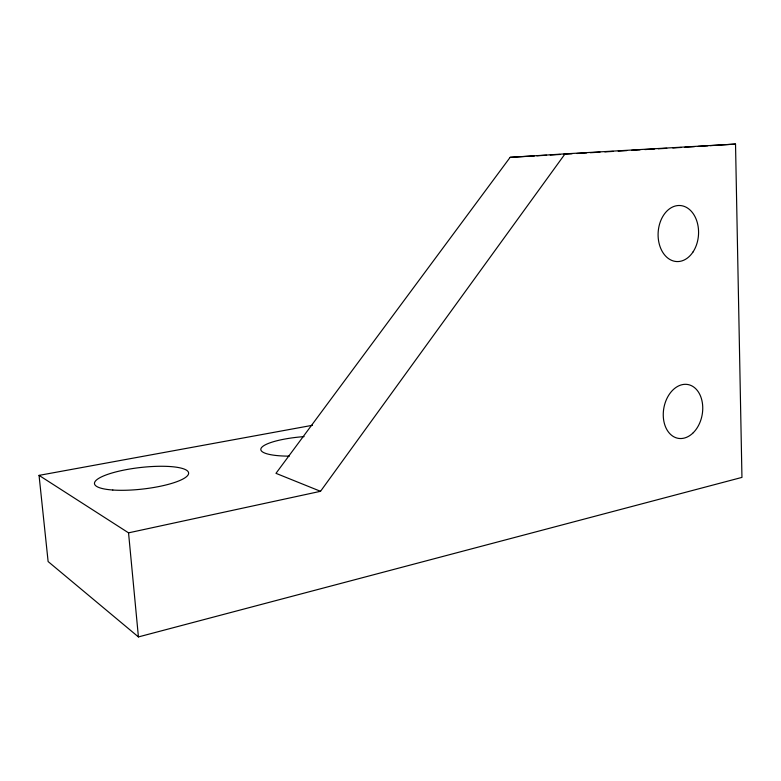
<?xml version="1.0" encoding="UTF-8"?>
<svg xmlns="http://www.w3.org/2000/svg" width="781" height="781" viewBox="0 0 781 781"><rect width="100%" height="100%" fill="white"/><g stroke="black" fill="none" stroke-linecap="round" stroke-linejoin="round"><path stroke-width="1.17" d="M39.05 475.375L128.543 532.847L320.522 491.308L565.053 153.867L735.526 144.075L741.95 477.396L138.422 636.925L48.119 561.559L39.05 475.375L312.488 425.284M565.053 153.867L510.149 157.332L275.976 473.335L320.522 491.308M681.296 147.453L672.832 147.97M684.908 147.228L694.553 146.633M698.165 146.408L707.811 145.803M710.222 145.656L735.526 144.075M510.149 157.332L534.429 155.936M536.859 155.8L546.573 155.234M550.215 155.029L559.928 154.472M563.57 154.257L572.063 153.769M576.925 153.486L586.629 152.93M590.28 152.715L599.984 152.158M604.845 151.885L613.339 151.387M618.201 151.114L626.694 150.626M631.556 150.343L640.049 149.854M644.901 149.571L654.615 149.015M658.256 148.8L666.759 148.312M128.543 532.847L138.422 636.925M289.302 456.143A42.828 9.44 -4.6 0 1 261.489 447.669A42.828 9.44 -4.6 0 1 304.092 436.618M693.284 432.703A27.345 19.457 -79.7 0 0 692.474 386.224A27.345 19.457 -79.7 0 0 663.254 415.365A27.345 19.457 -79.7 0 0 693.284 432.703M692.981 252.019A28.067 20.208 -86.4 0 0 683.102 206.028A28.067 20.208 -86.4 0 0 658.91 242.569A28.067 20.208 -86.4 0 0 692.981 252.019M112.825 490.019A47.358 10.827 -6.5 0 0 188.192 474.721A47.358 10.827 -6.5 0 0 123.554 470.162A47.358 10.827 -6.5 0 0 112.825 490.019"/></g></svg>
